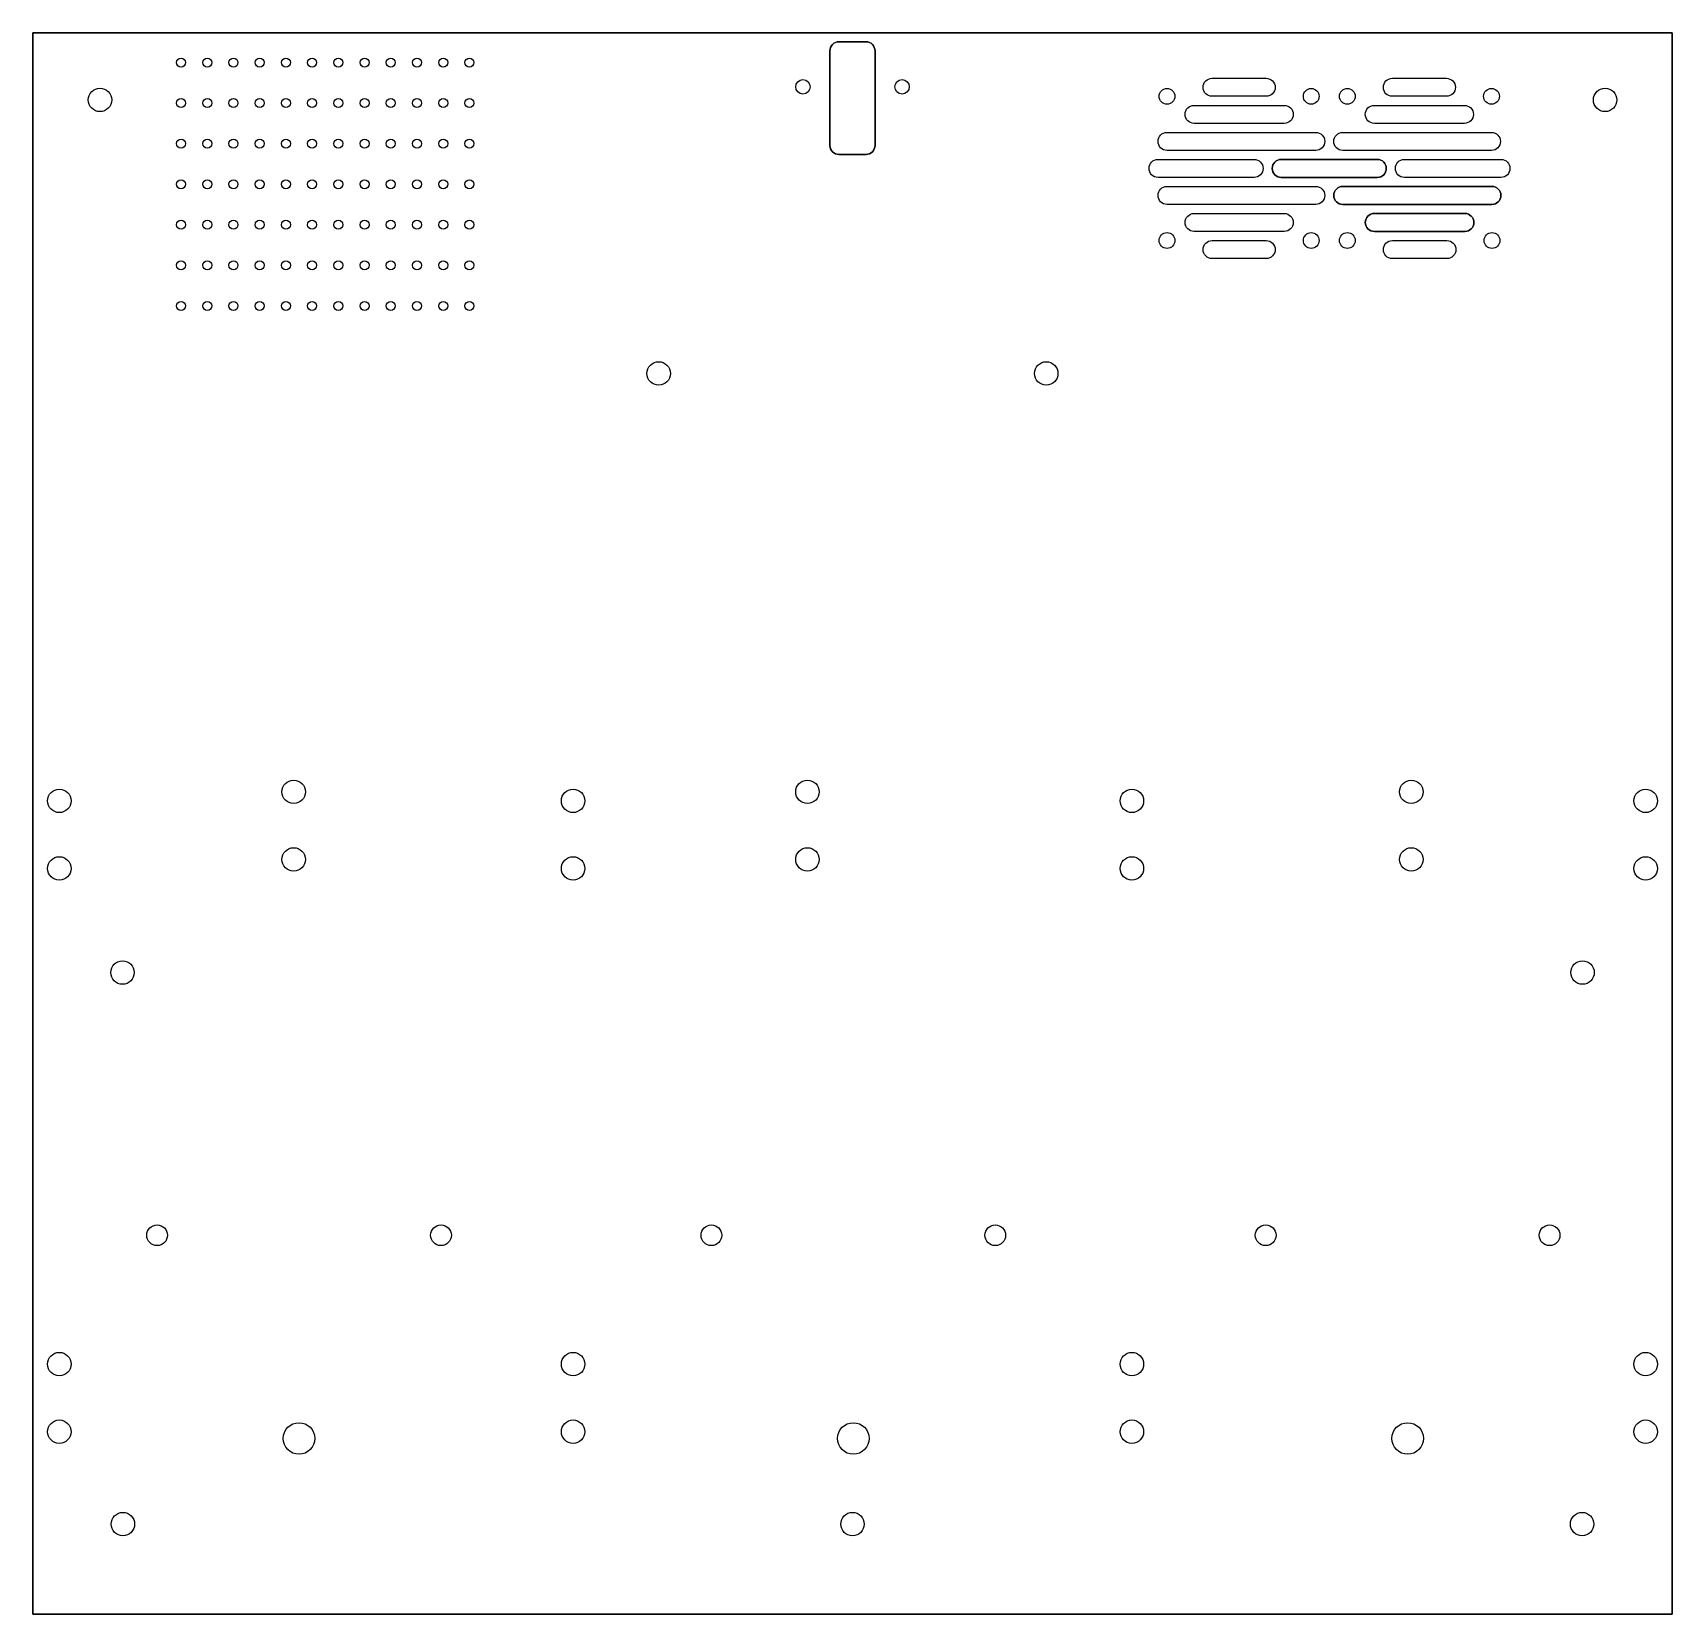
# Model space of a CAD drawing. Header units: millimetres. Extents: x -182 to 182, y -177 to 174.
import ezdxf

# ---------------------------------------------------------------- set-up
doc = ezdxf.new("R2010")
doc.units = ezdxf.units.MM
doc.layers.get('0').update_dxf_attribs({"linetype": 'CONTINUOUS'})

msp = doc.modelspace()

# ---------------------------------------------------------------- linework, layer by layer
for p, q in [((181.9, 174.05), (-181.89, 174.05)), ((-181.89, 174.05), (-181.89, -176.9)), ((-181.89, -176.9), (-181.89, 174.05)), ((-181.89, 174.05), (181.9, 174.05)), ((181.9, -176.9), (181.9, 174.05)), ((181.9, 174.05), (181.9, -176.9)), ((-181.89, -176.9), (181.9, -176.9)), ((181.9, -176.9), (-181.89, -176.9))]:
    msp.add_line(p, q)
for points in [[(5, 149.05), (5, 170.05, 0.414214), (3, 172.05), (-3, 172.05, 0.414214), (-5, 170.05), (-5, 149.05, 0.414214), (-3, 147.05), (3, 147.05, 0.414214)], [(3, 172.05, -0.414214), (5, 170.05), (5, 149.05, -0.414214), (3, 147.05), (-3, 147.05, -0.414214), (-5, 149.05), (-5, 170.05, -0.414214), (-3, 172.05)], [(91.8, 163.95, -1), (91.8, 159.95), (79.8, 159.95, -1), (79.8, 163.95)], [(91.8, 159.95), (79.8, 159.95, -1), (79.8, 163.95), (91.8, 163.95, -1)], [(131.8, 163.95, -1), (131.8, 159.95), (119.8, 159.95, -1), (119.8, 163.95)], [(131.8, 163.95, -1), (131.8, 159.95), (119.8, 159.95, -1), (119.8, 163.95)], [(95.8, 157.95, -1), (95.8, 153.95), (75.8, 153.95, -1), (75.8, 157.95)], [(95.8, 153.95), (75.8, 153.95, -1), (75.8, 157.95), (95.8, 157.95, -1)], [(135.8, 157.95, -1), (135.8, 153.95), (115.8, 153.95, -1), (115.8, 157.95)], [(135.8, 157.95, -1), (135.8, 153.95), (115.8, 153.95, -1), (115.8, 157.95)], [(69.8, 147.95, -1), (69.8, 151.95), (102.8, 151.95, -1), (102.8, 147.95)], [(69.8, 151.95), (102.8, 151.95, -1), (102.8, 147.95), (69.8, 147.95, -1)], [(141.8, 151.95, -1), (141.8, 147.95), (108.8, 147.95, -1), (108.8, 151.95)], [(141.8, 151.95, -1), (141.8, 147.95), (108.8, 147.95, -1), (108.8, 151.95)], [(67.8, 141.95, -1), (67.8, 145.95), (89.13, 145.95, -1), (89.13, 141.95)], [(67.8, 145.95), (89.13, 145.95, -1), (89.13, 141.95), (67.8, 141.95, -1)], [(95.13, 141.95), (116.46, 141.95, 1), (116.46, 145.95), (95.13, 145.95, 1)], [(116.46, 145.95, -1), (116.46, 141.95), (95.13, 141.95, -1), (95.13, 145.95)], [(143.9, 145.95, -1), (143.9, 141.95), (122.46, 141.95, -1), (122.46, 145.95)], [(122.46, 141.95, -1), (122.46, 145.95), (143.9, 145.95, -1), (143.9, 141.95)], [(69.8, 135.95, -1), (69.8, 139.95), (102.8, 139.95, -1), (102.8, 135.95)], [(69.8, 139.95), (102.8, 139.95, -1), (102.8, 135.95), (69.8, 135.95, -1)], [(108.8, 135.95), (141.9, 135.95, 1), (141.9, 139.95), (108.8, 139.95, 1)], [(141.9, 135.95), (108.8, 135.95, -1), (108.8, 139.95), (141.9, 139.95, -1)], [(95.8, 133.95, -1), (95.8, 129.95), (75.8, 129.95, -1), (75.8, 133.95)], [(95.8, 133.95, -1), (95.8, 129.95), (75.8, 129.95, -1), (75.8, 133.95)], [(115.8, 129.95), (135.9, 129.95, 1), (135.9, 133.95), (115.8, 133.95, 1)], [(135.9, 129.95), (115.8, 129.95, -1), (115.8, 133.95), (135.9, 133.95, -1)], [(91.8, 127.95, -1), (91.8, 123.95), (79.8, 123.95, -1), (79.8, 127.95)], [(91.8, 127.95, -1), (91.8, 123.95), (79.8, 123.95, -1), (79.8, 127.95)], [(131.9, 127.95, -1), (131.9, 123.95), (119.8, 123.95, -1), (119.8, 127.95)], [(131.9, 127.95, -1), (131.9, 123.95), (119.8, 123.95, -1), (119.8, 127.95)]]:
    msp.add_lwpolyline(points, format="xyb", close=True)
for centre, radius in [((-149, 167.45), 1), ((-149, 167.45), 1), ((-143.18, 167.45), 1), ((-143.18, 167.45), 1), ((-137.36, 167.45), 1), ((-137.36, 167.45), 1), ((-131.55, 167.45), 1), ((-131.55, 167.45), 1), ((-125.73, 167.45), 1), ((-125.73, 167.45), 1), ((-119.91, 167.45), 1), ((-119.91, 167.45), 1), ((-114.09, 167.45), 1), ((-114.09, 167.45), 1), ((-108.27, 167.45), 1), ((-108.27, 167.45), 1), ((-102.45, 167.45), 1), ((-102.45, 167.45), 1), ((-96.64, 167.45), 1), ((-96.64, 167.45), 1), ((-90.82, 167.45), 1), ((-90.82, 167.45), 1), ((-85, 167.45), 1), ((-85, 167.45), 1), ((-166.99, 159.15), 2.6), ((-166.99, 159.15), 2.6), ((-11, 162.05), 1.6), ((-11, 162.05), 1.6), ((11, 162.05), 1.6), ((11, 162.05), 1.6), ((69.8, 159.95), 1.75), ((69.8, 159.95), 1.75), ((101.8, 159.95), 1.75), ((101.8, 159.95), 1.75), ((109.8, 159.95), 1.75), ((109.8, 159.95), 1.75), ((141.8, 159.95), 1.75), ((141.8, 159.95), 1.75), ((167, 159.15), 2.6), ((167, 159.15), 2.6), ((-149, 158.45), 1), ((-149, 158.45), 1), ((-143.18, 158.45), 1), ((-143.18, 158.45), 1), ((-137.36, 158.45), 1), ((-137.36, 158.45), 1), ((-131.55, 158.45), 1), ((-131.55, 158.45), 1), ((-125.73, 158.45), 1), ((-125.73, 158.45), 1), ((-119.91, 158.45), 1), ((-119.91, 158.45), 1), ((-114.09, 158.45), 1), ((-114.09, 158.45), 1), ((-108.27, 158.45), 1), ((-108.27, 158.45), 1), ((-102.45, 158.45), 1), ((-102.45, 158.45), 1), ((-96.64, 158.45), 1), ((-96.64, 158.45), 1), ((-90.82, 158.45), 1), ((-90.82, 158.45), 1), ((-85, 158.45), 1), ((-85, 158.45), 1), ((-149, 149.45), 1), ((-149, 149.45), 1), ((-143.18, 149.45), 1), ((-143.18, 149.45), 1), ((-137.36, 149.45), 1), ((-137.36, 149.45), 1), ((-131.55, 149.45), 1), ((-131.55, 149.45), 1), ((-125.73, 149.45), 1), ((-125.73, 149.45), 1), ((-119.91, 149.45), 1), ((-119.91, 149.45), 1), ((-114.09, 149.45), 1), ((-114.09, 149.45), 1), ((-108.27, 149.45), 1), ((-108.27, 149.45), 1), ((-102.45, 149.45), 1), ((-102.45, 149.45), 1), ((-96.64, 149.45), 1), ((-96.64, 149.45), 1), ((-90.82, 149.45), 1), ((-90.82, 149.45), 1), ((-85, 149.45), 1), ((-85, 149.45), 1), ((-149, 140.45), 1), ((-149, 140.45), 1), ((-143.18, 140.45), 1), ((-143.18, 140.45), 1), ((-137.36, 140.45), 1), ((-137.36, 140.45), 1), ((-131.55, 140.45), 1), ((-131.55, 140.45), 1), ((-125.73, 140.45), 1), ((-125.73, 140.45), 1), ((-119.91, 140.45), 1), ((-119.91, 140.45), 1), ((-114.09, 140.45), 1), ((-114.09, 140.45), 1), ((-108.27, 140.45), 1), ((-108.27, 140.45), 1), ((-102.45, 140.45), 1), ((-102.45, 140.45), 1), ((-96.64, 140.45), 1), ((-96.64, 140.45), 1), ((-90.82, 140.45), 1), ((-90.82, 140.45), 1), ((-85, 140.45), 1), ((-85, 140.45), 1), ((-149, 131.45), 1), ((-149, 131.45), 1), ((-143.18, 131.45), 1), ((-143.18, 131.45), 1), ((-137.36, 131.45), 1), ((-137.36, 131.45), 1), ((-131.55, 131.45), 1), ((-131.55, 131.45), 1), ((-125.73, 131.45), 1), ((-125.73, 131.45), 1), ((-119.91, 131.45), 1), ((-119.91, 131.45), 1), ((-114.09, 131.45), 1), ((-114.09, 131.45), 1), ((-108.27, 131.45), 1), ((-108.27, 131.45), 1), ((-102.45, 131.45), 1), ((-102.45, 131.45), 1), ((-96.64, 131.45), 1), ((-96.64, 131.45), 1), ((-90.82, 131.45), 1), ((-90.82, 131.45), 1), ((-85, 131.45), 1), ((-85, 131.45), 1), ((69.8, 127.95), 1.75), ((69.8, 127.95), 1.75), ((101.8, 127.95), 1.75), ((101.8, 127.95), 1.75), ((109.8, 127.95), 1.75), ((109.8, 127.95), 1.75), ((141.9, 127.95), 1.75), ((141.9, 127.95), 1.75), ((-149, 122.45), 1), ((-149, 122.45), 1), ((-143.18, 122.45), 1), ((-143.18, 122.45), 1), ((-137.36, 122.45), 1), ((-137.36, 122.45), 1), ((-131.55, 122.45), 1), ((-131.55, 122.45), 1), ((-125.73, 122.45), 1), ((-125.73, 122.45), 1), ((-119.91, 122.45), 1), ((-119.91, 122.45), 1), ((-114.09, 122.45), 1), ((-114.09, 122.45), 1), ((-108.27, 122.45), 1), ((-108.27, 122.45), 1), ((-102.45, 122.45), 1), ((-102.45, 122.45), 1), ((-96.64, 122.45), 1), ((-96.64, 122.45), 1), ((-90.82, 122.45), 1), ((-90.82, 122.45), 1), ((-85, 122.45), 1), ((-85, 122.45), 1), ((-149, 113.45), 1), ((-149, 113.45), 1), ((-143.18, 113.45), 1), ((-143.18, 113.45), 1), ((-137.36, 113.45), 1), ((-137.36, 113.45), 1), ((-131.55, 113.45), 1), ((-131.55, 113.45), 1), ((-125.73, 113.45), 1), ((-125.73, 113.45), 1), ((-119.91, 113.45), 1), ((-119.91, 113.45), 1), ((-114.09, 113.45), 1), ((-114.09, 113.45), 1), ((-108.27, 113.45), 1), ((-108.27, 113.45), 1), ((-102.45, 113.45), 1), ((-102.45, 113.45), 1), ((-96.64, 113.45), 1), ((-96.64, 113.45), 1), ((-90.82, 113.45), 1), ((-90.82, 113.45), 1), ((-85, 113.45), 1), ((-85, 113.45), 1), ((-43, 98.45), 2.6), ((-43, 98.45), 2.6), ((43, 98.45), 2.6), ((43, 98.45), 2.6), ((-124, 5.6), 2.6), ((-124, 5.6), 2.6), ((-10, 5.6), 2.6), ((-10, 5.6), 2.6), ((124, 5.6), 2.6), ((124, 5.6), 2.6), ((-176, 3.6), 2.6), ((-176, 3.6), 2.6), ((-62, 3.6), 2.6), ((-62, 3.6), 2.6), ((62, 3.6), 2.6), ((62, 3.6), 2.6), ((176, 3.6), 2.6), ((176, 3.6), 2.6), ((-124, -9.4), 2.6), ((-124, -9.4), 2.6), ((-10, -9.4), 2.6), ((-10, -9.4), 2.6), ((124, -9.4), 2.6), ((124, -9.4), 2.6), ((-176, -11.4), 2.6), ((-176, -11.4), 2.6), ((-62, -11.4), 2.6), ((-62, -11.4), 2.6), ((62, -11.4), 2.6), ((62, -11.4), 2.6), ((176, -11.4), 2.6), ((176, -11.4), 2.6), ((-161.99, -34.5), 2.6), ((-161.99, -34.5), 2.6), ((162, -34.5), 2.6), ((162, -34.5), 2.6), ((-154.31, -92.81), 2.3), ((-154.31, -92.81), 2.3), ((-91.31, -92.81), 2.3), ((-91.31, -92.81), 2.3), ((-31.31, -92.81), 2.3), ((-31.31, -92.81), 2.3), ((31.69, -92.81), 2.3), ((31.69, -92.81), 2.3), ((91.69, -92.81), 2.3), ((91.69, -92.81), 2.3), ((154.69, -92.81), 2.3), ((154.69, -92.81), 2.3), ((-176, -121.4), 2.6), ((-176, -121.4), 2.6), ((-62, -121.4), 2.6), ((-62, -121.4), 2.6), ((62, -121.4), 2.6), ((62, -121.4), 2.6), ((176, -121.4), 2.6), ((176, -121.4), 2.6), ((-176, -136.4), 2.6), ((-176, -136.4), 2.6), ((-122.81, -137.9), 3.5), ((-122.81, -137.9), 3.5), ((-62, -136.4), 2.6), ((-62, -136.4), 2.6), ((0.19, -137.9), 3.5), ((0.19, -137.9), 3.5), ((62, -136.4), 2.6), ((62, -136.4), 2.6), ((123.19, -137.9), 3.5), ((123.19, -137.9), 3.5), ((176, -136.4), 2.6), ((176, -136.4), 2.6), ((-161.89, -156.9), 2.6), ((-161.89, -156.9), 2.6), ((0, -156.9), 2.6), ((0, -156.9), 2.6), ((161.9, -156.9), 2.6), ((161.9, -156.9), 2.6)]:
    msp.add_circle(centre, radius)

doc.saveas('drawing.dxf')
